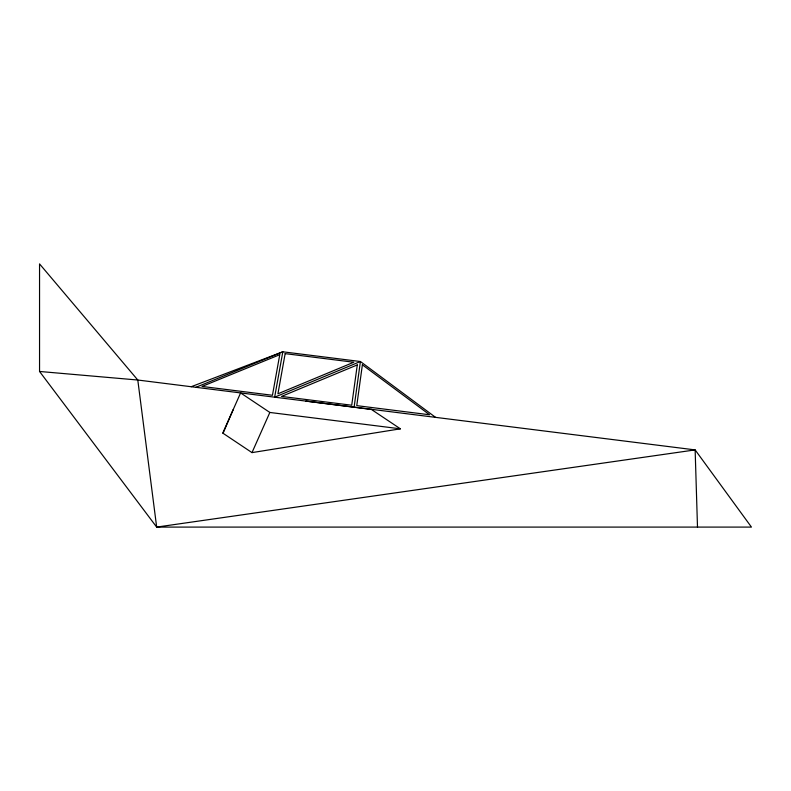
<?xml version="1.0" encoding="UTF-8"?>
<svg xmlns="http://www.w3.org/2000/svg" width="791" height="791" viewBox="0 0 791 791"><rect width="100%" height="100%" fill="white"/><g stroke="black" fill="none" stroke-linecap="round" stroke-linejoin="round"><path stroke-width="1.19" d="M354.111 407.147L360.409 361.517L282.822 351.797L191.185 386.72M223.062 433.28L233.197 409.6M269.85 412.457L240.612 392.919L222.755 433.082L251.993 452.61L269.85 412.457L400.394 428.821L371.157 409.283M195.911 387.313L282.822 351.797L274.645 397.191L360.409 361.517L435.554 417.361M251.993 452.61L400.394 428.821M39.55 371.463L137.792 380.026L695.141 449.901L751.45 527.093L156.667 527.093L39.55 371.463L39.55 263.907L137.792 380.026L156.667 527.093L695.141 449.901L697.494 527.093M305.88 401.106L371.365 409.431M357.285 364.928L351.718 405.229L281.517 396.429L357.285 364.928M362.387 364.819L356.761 405.645L429.622 414.781L362.387 364.819M279.757 354.684L272.45 395.273L202.041 386.443L279.757 354.684M285.155 353.636L277.928 393.799L353.804 362.238L285.155 353.636"/></g></svg>
